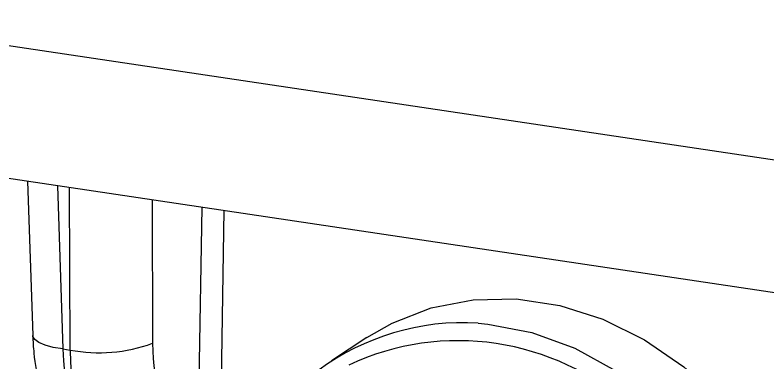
# Model space of a CAD drawing. Header units: millimetres. Extents: x 12 to 854, y 4 to 555.
# Drawn here: x 674.72 to 686.58, y 429.9 to 435.39 of the extents above; entities that cross this region are included whole.
import ezdxf

# ---------------------------------------------------------------- set-up
doc = ezdxf.new("R2010")
doc.units = ezdxf.units.MM

msp = doc.modelspace()

# ---------------------------------------------------------------- linework, layer by layer
at = {"color": 7, "linetype": 'Continuous', "lineweight": 25}
for p, q in [((665.019, 436.34), (698.015, 431.41)), ((701.392, 428.81), (660.641, 434.9)), ((674.911, 432.767), (674.994, 430.335)), ((680.263, 430.303), (679.702, 429.935)), ((675.47, 430.122), (675.583, 430.105))]:
    msp.add_line(p, q, dxfattribs=at)
at = {"color": 8, "linetype": 'Continuous', "lineweight": 25}
for p, q in [((675.383, 432.697), (675.47, 430.122)), ((675.583, 430.105), (675.577, 432.668)), ((676.878, 432.473), (676.884, 430.211)), ((677.608, 428.846), (677.663, 432.356)), ((678.009, 432.304), (677.955, 428.865))]:
    msp.add_line(p, q, dxfattribs=at)
at = {"color": 7, "linetype": 'Continuous', "lineweight": 25, "flags": 128}
msp.add_lwpolyline([(680.263, 430.303), (680.658, 430.529), (681.277, 430.77), (681.934, 430.898), (682.614, 430.91), (683.302, 430.807), (683.982, 430.592), (684.639, 430.267), (685.258, 429.842), (685.826, 429.325), (686.33, 428.728), (686.759, 428.065), (687.102, 427.349), (687.354, 426.598), (687.507, 425.827), (687.558, 425.055)], dxfattribs=at)
at = {"color": 8, "linetype": 'Continuous', "lineweight": 25, "flags": 128}
for points in [[(682.017, 430.528), (682.169, 430.515), (682.859, 430.383), (683.536, 430.135), (684.186, 429.778), (684.792, 429.319), (685.341, 428.771), (685.819, 428.145), (686.216, 427.456), (686.522, 426.721), (686.73, 425.956), (686.836, 425.18), (686.836, 424.41), (686.73, 423.665), (686.522, 422.963), (686.216, 422.319), (685.861, 421.8)], [(675.47, 430.122), (675.318, 430.147), (675.191, 430.182), (675.092, 430.223), (675.026, 430.269), (674.996, 430.32), (674.994, 430.335)]]:
    msp.add_lwpolyline(points, dxfattribs=at)
at = {"color": 7, "linetype": 'Continuous', "lineweight": 25}
for centre, radius, start, end in [((681.781, 426.684), 3.852, 86.4781, 165.8096), ((681.699, 426.19), 4.062, 47.8798, 115.1226), ((676.041, 432.518), 2.456, 259.2614, 290.0718)]:
    msp.add_arc(centre, radius, start, end, dxfattribs=at)
for centre, major_axis, ratio, start_param, end_param in [((677.784, 430.675), (0.3, 1.774), 0.478313, 1.914818, 3.049282), ((676.844, 430.831), (0.373, 2.726), 0.485859, 1.89969, 3.034154), ((676.959, 430.814), (0.44, 2.716), 0.479952, 1.911716, 3.04618)]:
    msp.add_ellipse(centre, major_axis=major_axis, ratio=ratio, start_param=start_param, end_param=end_param, dxfattribs=at)
msp.add_open_spline([(674.994, 430.335), (674.999, 430.241), (675.014, 429.97), (675.092, 429.535), (675.25, 429.082), (675.472, 428.708), (675.739, 428.423), (675.989, 428.257), (676.145, 428.194), (676.188, 428.176)], degree=3, knots=[0, 0, 0, 0, 0.098775, 0.286296, 0.482238, 0.649742, 0.802465, 0.946057, 1, 1, 1, 1], dxfattribs=at)

doc.saveas('drawing.dxf')
